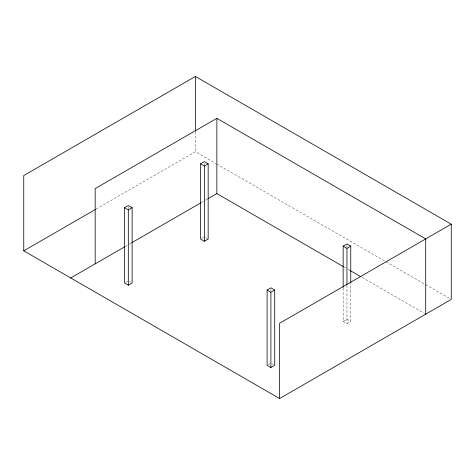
<?xml version="1.0" encoding="UTF-8"?>
<svg xmlns="http://www.w3.org/2000/svg" width="475" height="475" viewBox="0 0 475 475"><rect width="100%" height="100%" fill="white"/><g stroke="black" fill="none" stroke-linecap="round" stroke-linejoin="round"><path stroke-width="0.36" stroke-dasharray="2.38 1.78" d="M96.122 209.047L195.403 151.727L215.923 163.572M125.281 246.466L131.047 243.141M201.489 202.469L204.689 200.622M205.331 200.248L207.254 199.138M125.78 282.245L127.68 281.147M201.828 238.337L203.733 237.239M268.369 364.568L270.275 363.47M343.152 288.188L343.152 321.391L346.958 319.2L350.758 321.391L350.758 283.759M343.152 321.391L346.958 323.588L350.758 321.391M216.564 163.946L385.201 261.309M385.843 261.678L424.959 284.264M425.6 284.632L449.968 298.698M343.461 266.689L347.314 268.915M347.961 269.283L349.885 270.4M362.098 277.447L424.436 313.435M205.633 237.607L207.533 238.705M129.586 281.509L130.851 282.245M272.175 363.832L273.44 364.568M346.958 245.403L346.958 246.881M346.958 285.255L346.958 323.588M270.904 289.311L270.904 290.789M204.363 163.079L204.363 164.558M195.403 131.801L195.403 151.727M128.315 206.987L128.315 208.46"/><path stroke-width="0.71" d="M195.403 76.457L23.75 175.56L23.75 250.83L279.597 398.543L451.25 299.44L451.25 224.17L195.403 76.457L195.403 131.064M425.719 314.177L425.719 238.913L216.861 118.328L95.178 188.575L95.178 263.845M23.75 250.83L95.487 209.416M124.515 207.706L128.315 205.509L132.121 207.706L132.121 282.975L128.315 285.172L124.515 282.975L124.515 207.706L128.315 209.902L132.121 207.706M200.563 163.798L204.363 161.607L208.169 163.798L208.169 239.067L204.363 241.264L200.563 239.067L200.563 163.798L204.363 165.995L208.169 163.798M70.739 277.958L124.64 246.834M131.682 242.767L200.848 202.837M207.89 198.77L216.861 193.592L343.461 266.689M267.104 290.029L270.904 287.832L274.71 290.029L274.71 365.299L270.904 367.496L267.104 365.299L267.104 290.029L270.904 292.226L274.71 290.029M343.152 287.446L343.152 246.121L346.958 243.93L350.758 246.121L350.758 283.023M343.152 246.121L346.958 248.318L350.758 246.121M451.25 224.17L279.597 323.273L279.597 398.543M350.532 270.768L360.81 276.705M346.958 248.318L346.958 284.478M270.904 292.226L270.904 367.496M216.861 118.328L216.861 193.592M204.363 165.995L204.363 241.264M128.315 209.902L128.315 285.172"/></g></svg>
